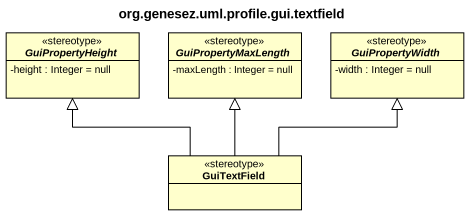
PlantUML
@startuml
title org.genesez.uml.profile.gui.textfield
hide circle
hide empty members
skinparam classAttributeIconSize 0
abstract class GuiPropertyHeight <<stereotype>> {
  -height : Integer = null
}
abstract class GuiPropertyMaxLength <<stereotype>> {
  -maxLength : Integer = null
}
abstract class GuiPropertyWidth <<stereotype>> {
  -width : Integer = null
}
class GuiTextField <<stereotype>>
GuiTextField -up-|> GuiPropertyHeight
GuiTextField -up-|> GuiPropertyMaxLength
GuiTextField -up-|> GuiPropertyWidth
@enduml
